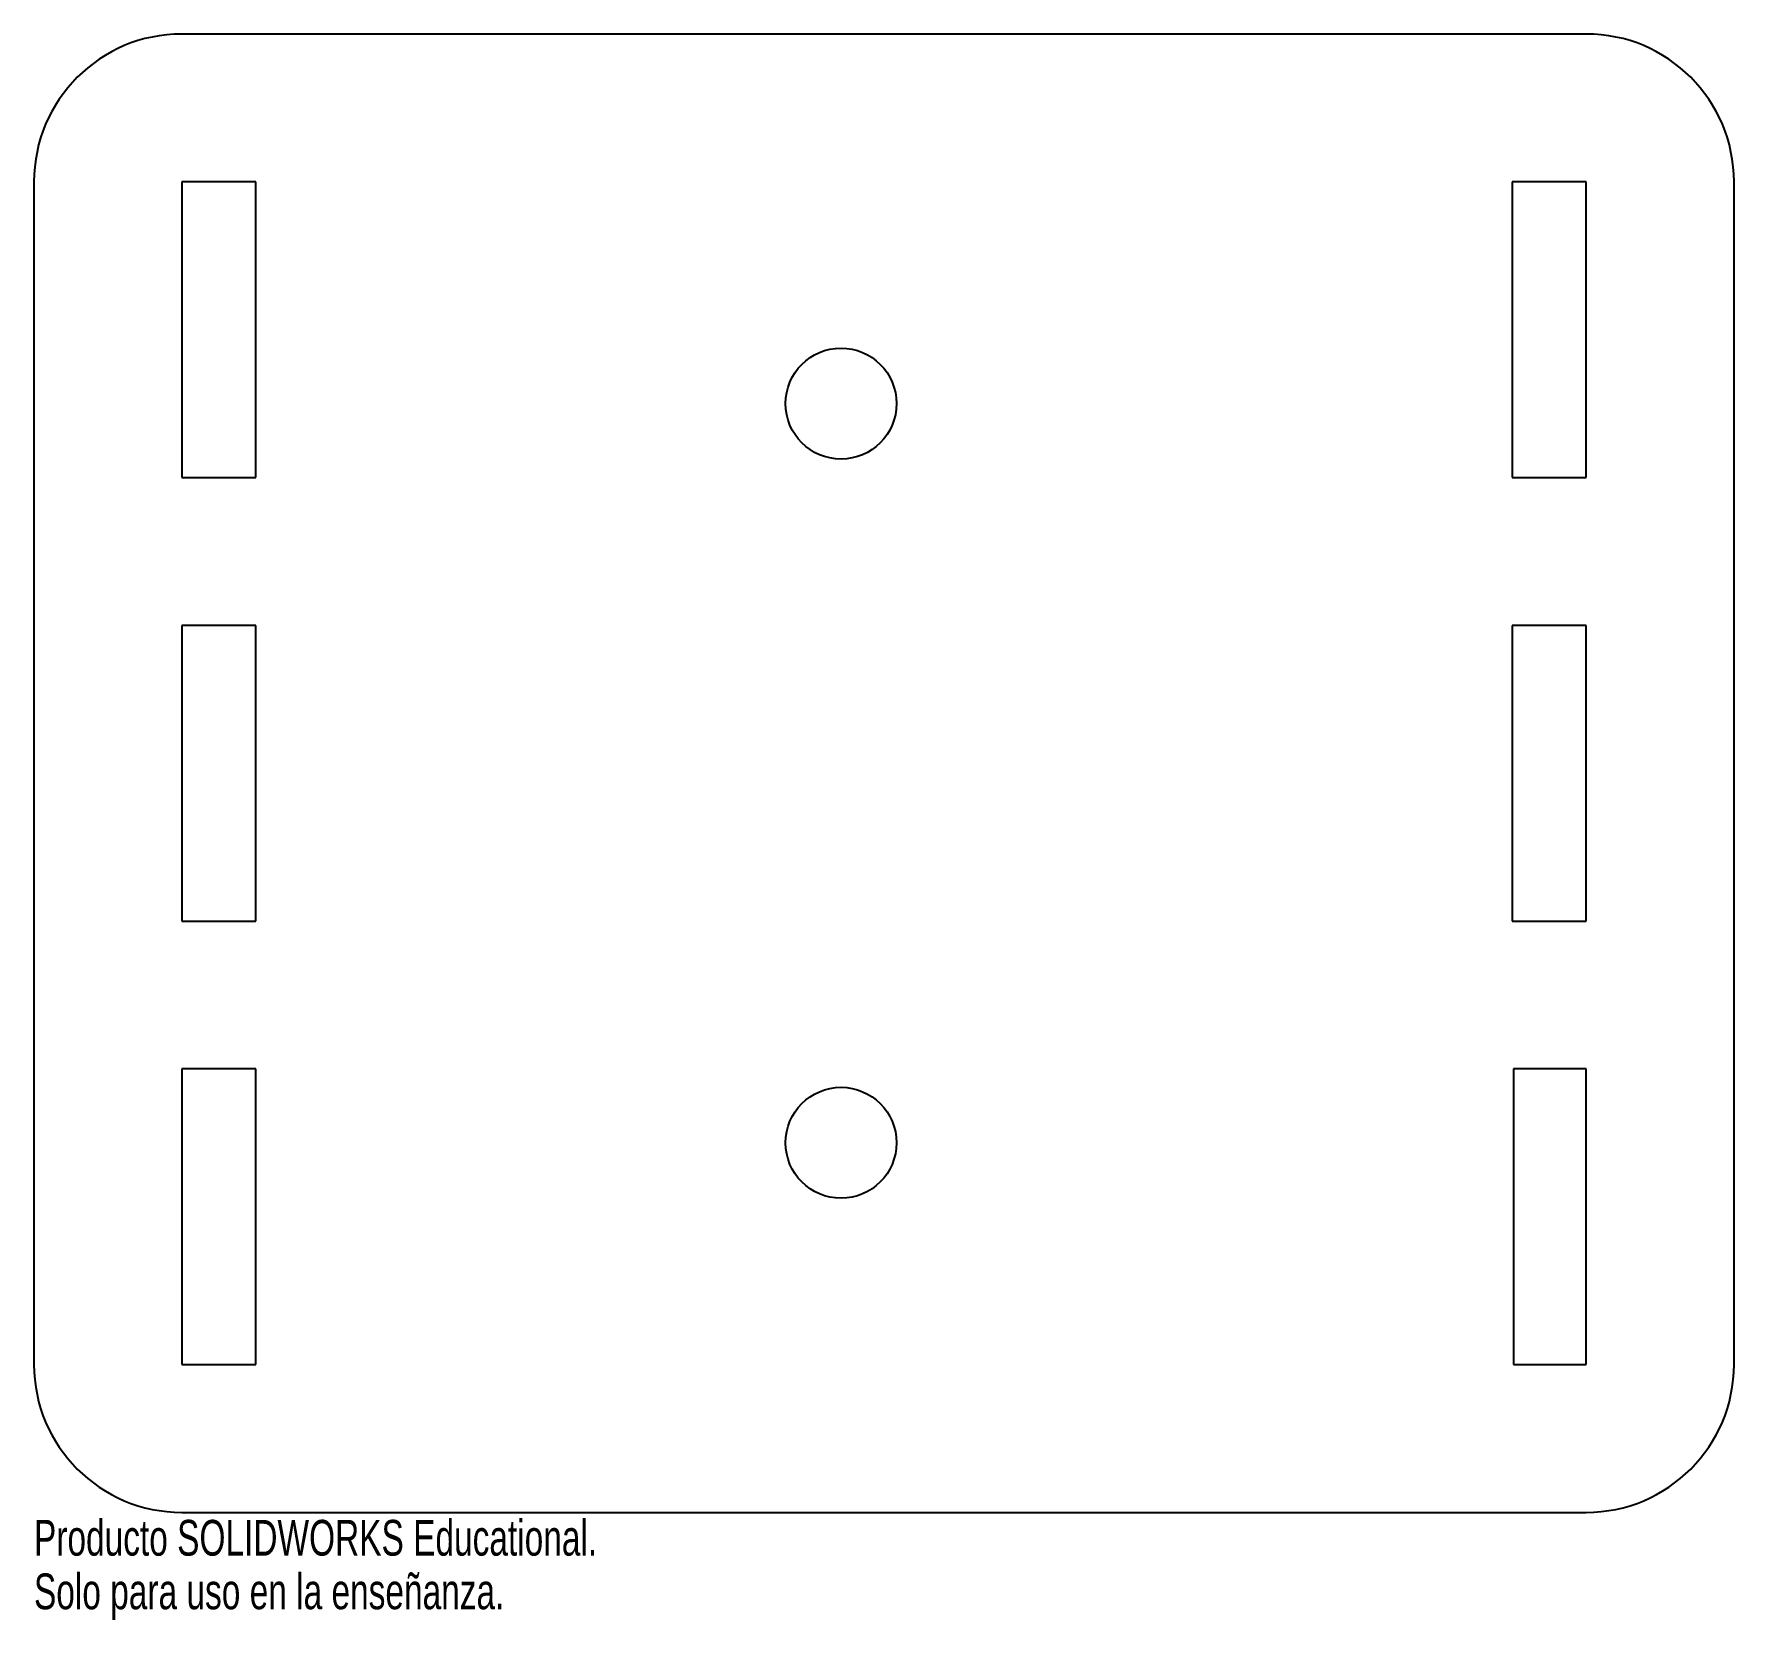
# Model space of a CAD drawing. Header units: millimetres. Extents: x 0 to 230, y -15 to 200.
import ezdxf

# ---------------------------------------------------------------- set-up
doc = ezdxf.new("R2010")
doc.units = ezdxf.units.MM
doc.styles.add('SLDTEXTSTYLE0', font='TXT', dxfattribs={"width": 0.7})

msp = doc.modelspace()

# ---------------------------------------------------------------- linework, layer by layer
at = {"color": 7, "linetype": 'Continuous', "lineweight": 25}
for p, q in [((210, 200), (20, 200)), ((0, 180), (0, 20)), ((20, 180), (20, 140)), ((30, 180), (20, 180)), ((30, 140), (30, 180)), ((200, 180), (200, 140)), ((210, 180), (200, 180)), ((210, 140), (210, 180)), ((230, 20), (230, 180)), ((20, 140), (30, 140)), ((200, 140), (210, 140)), ((20, 120), (20, 80)), ((30, 120), (20, 120)), ((30, 80), (30, 120)), ((200, 120), (200, 80)), ((210, 120), (200, 120)), ((210, 80), (210, 120)), ((20, 80), (30, 80)), ((200, 80), (210, 80)), ((20, 60), (20, 20)), ((30, 60), (20, 60)), ((30, 20), (30, 60)), ((200.17, 60), (200.17, 20)), ((210, 60), (200.17, 60)), ((210, 20), (210, 60)), ((20, 20), (30, 20)), ((200.17, 20), (210, 20)), ((20, 0), (210, 0))]:
    msp.add_line(p, q, dxfattribs=at)
for centre in [(109.19, 150), (109.19, 50)]:
    msp.add_circle(centre, 7.5, dxfattribs=at)
for centre, start, end in [((20, 180), 90, 180), ((210, 180), 0, 90), ((20, 20), 180, 270), ((210, 20), 270, 0)]:
    msp.add_arc(centre, 20, start, end, dxfattribs=at)

# ---------------------------------------------------------------- texts
at = {"color": 7, "linetype": 'Continuous', "char_height": 4.8336, "attachment_point": 1, "style": 'SLDTEXTSTYLE0'}
for s, insert in [('Producto SOLIDWORKS Educational.', (0, -1.02)), ('Solo para uso en la enseñanza.', (0, -8.27))]:
    msp.add_mtext(s, dxfattribs=dict(at, insert=insert))

doc.saveas('drawing.dxf')
